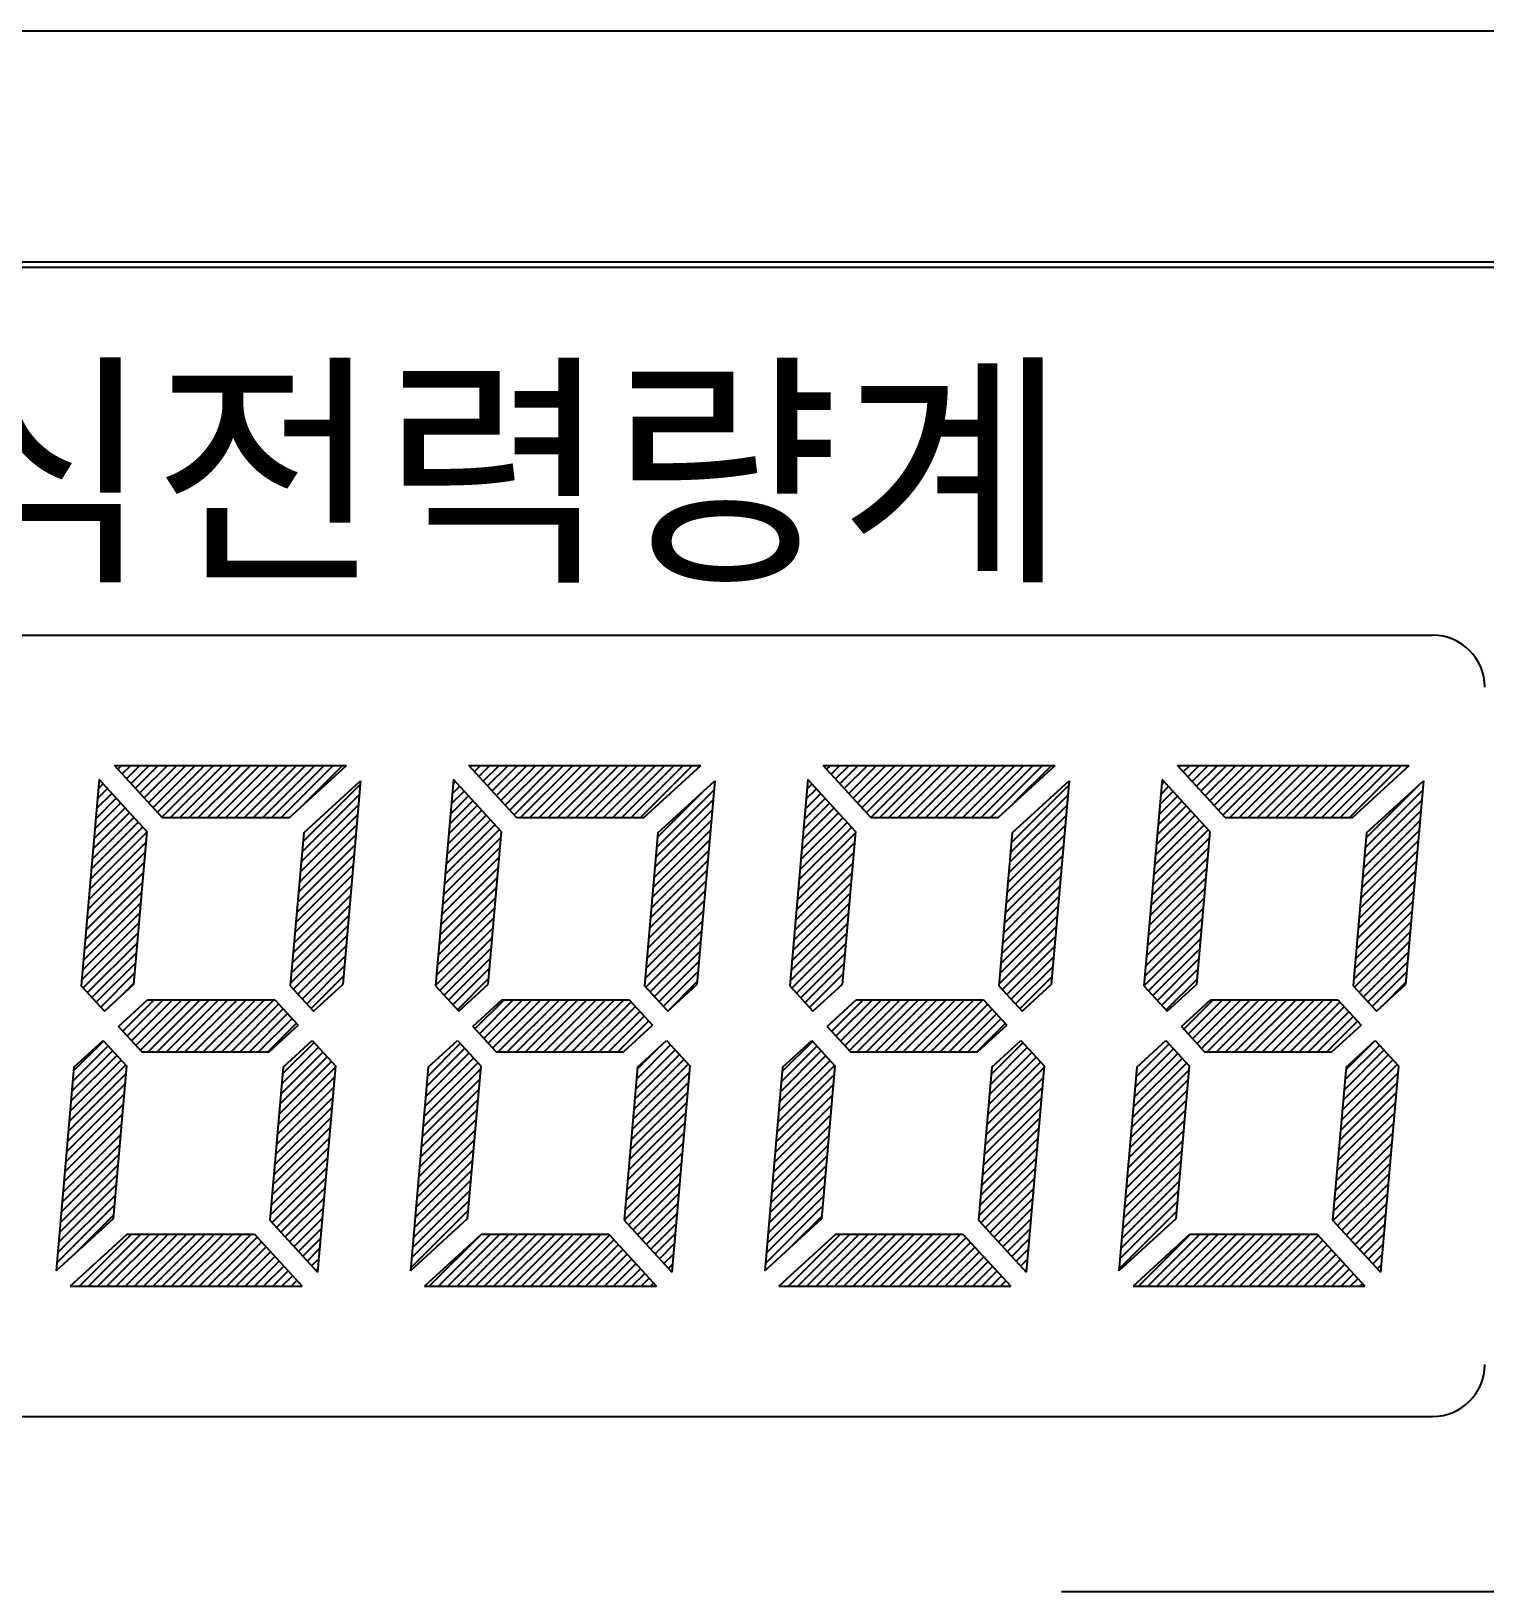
# Model space of a CAD drawing. Header units: millimetres. Extents: x 0 to 210250, y 0 to 148500.
# Drawn here: x 160343 to 162306, y 84409 to 86517 of the extents above; entities that cross this region are included whole.
import ezdxf

# ---------------------------------------------------------------- set-up
doc = ezdxf.new("R2010")
doc.units = ezdxf.units.MM
doc.header["$LTSCALE"] = 600
doc.layers.add('원격검침', color=3, linetype='CONTINUOUS')
doc.styles.add('울릉도M', font='')
doc.styles.get('울릉도M').set_extended_font_data('HY울릉도L')

msp = doc.modelspace()

# ---------------------------------------------------------------- linework, layer by layer
at = {"layer": '원격검침', "color": 2}
for p, q in [((164420.8, 86516.9), (156798.8, 86516.9)), ((163666.5, 86204.9), (157553.2, 86204.9)), ((163666.5, 86197.8), (157553.2, 86197.8)), ((158999.3, 85701.1), (162235.8, 85701.1)), ((160455.7, 85525.2), (160768.9, 85525.2)), ((160520.2, 85454.8), (160455.7, 85525.2)), ((160460.2, 85520.3), (160465, 85525.2)), ((160466.1, 85513.8), (160477.5, 85525.2)), ((160472.1, 85507.3), (160489.9, 85525.2)), ((160478, 85500.8), (160502.3, 85525.2)), ((160483.9, 85494.3), (160514.8, 85525.2)), ((160489.9, 85487.9), (160527.2, 85525.2)), ((160495.8, 85481.4), (160539.7, 85525.2)), ((160501.8, 85474.9), (160552.1, 85525.2)), ((160507.7, 85468.4), (160564.5, 85525.2)), ((160513.7, 85461.9), (160577, 85525.2)), ((160519.6, 85455.4), (160589.4, 85525.2)), ((160531.5, 85454.8), (160601.8, 85525.2)), ((160543.9, 85454.8), (160614.3, 85525.2)), ((160617.6, 85516), (160626.7, 85525.2)), ((160617.6, 85503.6), (160639.2, 85525.2)), ((160617.6, 85491.2), (160651.6, 85525.2)), ((160617.6, 85478.7), (160664, 85525.2)), ((160617.6, 85466.3), (160676.5, 85525.2)), ((160618.5, 85454.8), (160688.9, 85525.2)), ((160631, 85454.8), (160701.3, 85525.2)), ((160643.4, 85454.8), (160713.8, 85525.2)), ((160655.9, 85454.8), (160726.2, 85525.2)), ((160668.3, 85454.8), (160738.7, 85525.2)), ((160680.7, 85454.8), (160751.1, 85525.2)), ((160692.1, 85454.8), (160768.9, 85525.2)), ((160704.5, 85466.2), (160763.5, 85525.2)), ((160934.1, 85525.2), (161247.4, 85525.2)), ((160998.6, 85454.8), (160934.1, 85525.2)), ((160935.8, 85523.3), (160937.7, 85525.2)), ((160941.8, 85516.8), (160950.1, 85525.2)), ((160947.7, 85510.4), (160962.5, 85525.2)), ((160953.7, 85503.9), (160975, 85525.2)), ((160959.6, 85497.4), (160987.4, 85525.2)), ((160965.6, 85490.9), (160999.9, 85525.2)), ((160971.5, 85484.4), (161012.3, 85525.2)), ((160977.5, 85477.9), (161024.7, 85525.2)), ((160983.4, 85471.4), (161037.2, 85525.2)), ((160989.4, 85464.9), (161049.6, 85525.2)), ((160995.3, 85458.4), (161062, 85525.2)), ((161004.1, 85454.8), (161074.5, 85525.2)), ((161016.6, 85454.8), (161086.9, 85525.2)), ((161029, 85454.8), (161099.4, 85525.2)), ((161041.4, 85454.8), (161111.8, 85525.2)), ((161053.9, 85454.8), (161124.2, 85525.2)), ((161066.3, 85454.8), (161136.7, 85525.2)), ((161078.7, 85454.8), (161149.1, 85525.2)), ((161091.2, 85454.8), (161161.5, 85525.2)), ((161103.6, 85454.8), (161174, 85525.2)), ((161116.1, 85454.8), (161186.4, 85525.2)), ((161128.5, 85454.8), (161198.9, 85525.2)), ((161140.9, 85454.8), (161211.3, 85525.2)), ((161153.4, 85454.8), (161223.7, 85525.2)), ((161165.8, 85454.8), (161236.2, 85525.2)), ((161170.6, 85454.8), (161247.4, 85525.2)), ((161412.6, 85525.2), (161725.8, 85525.2)), ((161477.1, 85454.8), (161412.6, 85525.2)), ((161417.4, 85519.9), (161422.7, 85525.2)), ((161423.4, 85513.4), (161435.2, 85525.2)), ((161429.3, 85506.9), (161447.6, 85525.2)), ((161435.3, 85500.4), (161460.1, 85525.2)), ((161441.2, 85493.9), (161472.5, 85525.2)), ((161447.2, 85487.4), (161484.9, 85525.2)), ((161453.1, 85480.9), (161497.4, 85525.2)), ((161459.1, 85474.4), (161509.8, 85525.2)), ((161465, 85467.9), (161522.2, 85525.2)), ((161471, 85461.5), (161534.7, 85525.2)), ((161476.9, 85455), (161547.1, 85525.2)), ((161489.2, 85454.8), (161559.6, 85525.2)), ((161501.6, 85454.8), (161572, 85525.2)), ((161514.1, 85454.8), (161584.4, 85525.2)), ((161526.5, 85454.8), (161596.9, 85525.2)), ((161538.9, 85454.8), (161609.3, 85525.2)), ((161551.4, 85454.8), (161621.7, 85525.2)), ((161563.8, 85454.8), (161634.2, 85525.2)), ((161576.3, 85454.8), (161646.6, 85525.2)), ((161588.7, 85454.8), (161659.1, 85525.2)), ((161601.1, 85454.8), (161671.5, 85525.2)), ((161613.6, 85454.8), (161683.9, 85525.2)), ((161626, 85454.8), (161696.4, 85525.2)), ((161638.5, 85454.8), (161708.8, 85525.2)), ((161649, 85454.8), (161725.8, 85525.2)), ((161671.3, 85475.3), (161721.2, 85525.2)), ((161891, 85525.2), (162204.2, 85525.2)), ((161955.5, 85454.8), (161891, 85525.2)), ((161893.1, 85522.9), (161895.4, 85525.2)), ((161899.1, 85516.4), (161907.8, 85525.2)), ((161905, 85509.9), (161920.3, 85525.2)), ((161910.9, 85503.4), (161932.7, 85525.2)), ((161916.9, 85496.9), (161945.1, 85525.2)), ((161922.8, 85490.4), (161957.6, 85525.2)), ((161928.8, 85484), (161970, 85525.2)), ((161934.7, 85477.5), (161982.4, 85525.2)), ((161940.7, 85471), (161994.9, 85525.2)), ((161946.6, 85464.5), (162007.3, 85525.2)), ((161952.6, 85458), (162019.8, 85525.2)), ((161961.8, 85454.8), (162032.2, 85525.2)), ((161974.3, 85454.8), (162044.6, 85525.2)), ((161986.7, 85454.8), (162057.1, 85525.2)), ((161999.2, 85454.8), (162069.5, 85525.2)), ((162011.6, 85454.8), (162081.9, 85525.2)), ((162024, 85454.8), (162094.4, 85525.2)), ((162036.5, 85454.8), (162106.8, 85525.2)), ((162048.9, 85454.8), (162119.3, 85525.2)), ((162061.3, 85454.8), (162131.7, 85525.2)), ((162073.8, 85454.8), (162144.1, 85525.2)), ((162086.2, 85454.8), (162156.6, 85525.2)), ((162098.7, 85454.8), (162169, 85525.2)), ((162111.1, 85454.8), (162181.5, 85525.2)), ((162123.5, 85454.8), (162193.9, 85525.2)), ((162127.5, 85454.8), (162204.2, 85525.2)), ((160434.9, 85506.2), (160410.6, 85227.6)), ((160433.9, 85494), (160440.2, 85500.4)), ((160499.4, 85435.8), (160434.9, 85506.2)), ((160556.4, 85454.8), (160617.6, 85516)), ((160568.8, 85454.8), (160617.6, 85503.6)), ((160711.2, 85434.1), (160787.9, 85504.4)), ((160787.9, 85504.4), (160763.9, 85229.3)), ((160913.4, 85506.2), (160889, 85227.6)), ((160912.9, 85500.4), (160915.9, 85503.4)), ((160977.9, 85435.8), (160913.4, 85506.2)), ((161189.6, 85434.1), (161266.4, 85504.4)), ((161266.4, 85504.4), (161242.3, 85229.3)), ((161391.8, 85506.2), (161367.5, 85227.6)), ((161390.7, 85493.1), (161397.5, 85500)), ((161456.3, 85435.8), (161391.8, 85506.2)), ((161668, 85434.1), (161744.8, 85504.4)), ((161744.8, 85504.4), (161720.8, 85229.3)), ((161870.3, 85506.2), (161845.9, 85227.6)), ((161869.7, 85499.5), (161873.2, 85503)), ((161934.7, 85435.8), (161870.3, 85506.2)), ((162145.9, 85427.4), (162218.8, 85500.3)), ((162146.5, 85434.1), (162223.3, 85504.4)), ((162223.3, 85504.4), (162199.2, 85229.3)), ((160430.3, 85453.1), (160458.1, 85480.9)), ((160431.5, 85466.8), (160452.1, 85487.4)), ((160432.7, 85480.4), (160446.2, 85493.9)), ((160581.2, 85454.8), (160617.6, 85491.2)), ((160593.7, 85454.8), (160617.6, 85478.7)), ((160708.9, 85408.4), (160786.3, 85485.8)), ((160710.1, 85422), (160787.5, 85499.4)), ((160909.3, 85459.5), (160933.7, 85483.9)), ((160910.5, 85473.1), (160927.8, 85490.4)), ((160911.7, 85486.8), (160921.9, 85496.9)), ((161186.7, 85401.1), (161264.1, 85478.5)), ((161187.9, 85414.7), (161265.3, 85492.1)), ((161189.1, 85428.3), (161252, 85491.2)), ((161387.1, 85452.2), (161415.4, 85480.5)), ((161388.3, 85465.9), (161409.4, 85487)), ((161389.5, 85479.5), (161403.5, 85493.5)), ((161665.7, 85407.4), (161743.1, 85484.8)), ((161666.9, 85421.1), (161744.3, 85498.5)), ((161866.1, 85458.6), (161891, 85483.5)), ((161867.3, 85472.2), (161885.1, 85490)), ((161868.5, 85485.9), (161879.1, 85496.5)), ((162144.7, 85413.8), (162222.1, 85491.2)), ((160426.7, 85412.3), (160475.9, 85461.4)), ((160427.9, 85425.9), (160470, 85467.9)), ((160429.1, 85439.5), (160464, 85474.4)), ((160606.1, 85454.8), (160617.6, 85466.3)), ((160706.5, 85381.1), (160783.9, 85458.5)), ((160707.7, 85394.7), (160785.1, 85472.1)), ((160904.5, 85405), (160957.5, 85458)), ((160905.7, 85418.6), (160951.6, 85464.5)), ((160906.9, 85432.2), (160945.6, 85471)), ((160908.1, 85445.9), (160939.7, 85477.5)), ((161185.5, 85387.5), (161262.9, 85464.9)), ((161383.5, 85411.3), (161433.2, 85461)), ((161384.7, 85425), (161427.3, 85467.5)), ((161385.9, 85438.6), (161421.3, 85474)), ((161663.3, 85380.2), (161740.7, 85457.6)), ((161664.5, 85393.8), (161741.9, 85471.2)), ((161861.3, 85404.1), (161914.8, 85457.5)), ((161862.5, 85417.7), (161908.9, 85464)), ((161863.7, 85431.3), (161902.9, 85470.5)), ((161864.9, 85445), (161897, 85477)), ((162142.3, 85386.5), (162219.7, 85463.9)), ((162143.5, 85400.2), (162220.9, 85477.6)), ((160423.2, 85371.4), (160493.8, 85442)), ((160424.3, 85385), (160487.8, 85448.5)), ((160425.5, 85398.6), (160481.9, 85455)), ((160520.2, 85454.8), (160692.1, 85454.8)), ((160705.3, 85367.5), (160782.7, 85444.9)), ((160901, 85364.1), (160975.4, 85438.5)), ((160902.2, 85377.7), (160969.4, 85445)), ((160903.3, 85391.4), (160963.5, 85451.5)), ((160998.6, 85454.8), (161170.6, 85454.8)), ((161183.1, 85360.2), (161260.5, 85437.6)), ((161184.3, 85373.8), (161261.7, 85451.2)), ((161380, 85370.5), (161451, 85441.5)), ((161381.2, 85384.1), (161445.1, 85448)), ((161382.3, 85397.7), (161439.2, 85454.5)), ((161477.1, 85454.8), (161649, 85454.8)), ((161662.1, 85366.6), (161739.5, 85444)), ((161857.8, 85363.2), (161932.7, 85438.1)), ((161859, 85376.8), (161926.7, 85444.6)), ((161860.2, 85390.4), (161920.8, 85451.1)), ((161955.5, 85454.8), (162127.5, 85454.8)), ((162139.9, 85359.3), (162217.3, 85436.7)), ((162141.1, 85372.9), (162218.5, 85450.3)), ((160420.8, 85344.1), (160498.2, 85421.5)), ((160422, 85357.7), (160499.4, 85435.1)), ((160499.4, 85435.8), (160481.4, 85229.3)), ((160711.2, 85434.1), (160693.1, 85227.6)), ((160702.9, 85340.2), (160780.3, 85417.6)), ((160704.1, 85353.8), (160781.5, 85431.2)), ((160899.8, 85350.5), (160977.2, 85427.9)), ((160977.9, 85435.8), (160959.8, 85229.3)), ((161189.6, 85434.1), (161171.5, 85227.6)), ((161181.9, 85346.6), (161259.3, 85424)), ((161377.6, 85343.2), (161455, 85420.6)), ((161378.8, 85356.8), (161456.2, 85434.2)), ((161456.3, 85435.8), (161438.2, 85229.3)), ((161668, 85434.1), (161650, 85227.6)), ((161659.7, 85339.3), (161737.1, 85416.7)), ((161660.9, 85352.9), (161738.3, 85430.3)), ((161856.6, 85349.6), (161934, 85427)), ((161934.7, 85435.8), (161916.7, 85229.3)), ((162146.5, 85434.1), (162128.4, 85227.6)), ((162138.7, 85345.7), (162216.1, 85423.1)), ((160418.4, 85316.8), (160495.8, 85394.2)), ((160419.6, 85330.5), (160497, 85407.9)), ((160701.7, 85326.6), (160779.1, 85404)), ((160897.4, 85323.2), (160974.8, 85400.6)), ((160898.6, 85336.8), (160976, 85414.2)), ((161179.6, 85319.3), (161257, 85396.7)), ((161180.7, 85332.9), (161258.1, 85410.3)), ((161376.4, 85329.6), (161453.8, 85407)), ((161658.6, 85325.7), (161736, 85403.1)), ((161854.2, 85322.3), (161931.6, 85399.7)), ((161855.4, 85335.9), (161932.8, 85413.3)), ((162136.4, 85318.4), (162213.8, 85395.8)), ((162137.6, 85332), (162215, 85409.4)), ((160417.2, 85303.2), (160494.6, 85380.6)), ((160699.4, 85299.3), (160776.8, 85376.7)), ((160700.6, 85312.9), (160778, 85390.3)), ((160895, 85295.9), (160972.4, 85373.3)), ((160896.2, 85309.6), (160973.6, 85387)), ((161178.4, 85305.7), (161255.8, 85383.1)), ((161374, 85302.3), (161451.4, 85379.7)), ((161375.2, 85315.9), (161452.6, 85393.3)), ((161656.2, 85298.4), (161733.6, 85375.8)), ((161657.4, 85312), (161734.8, 85389.4)), ((161853, 85308.7), (161930.4, 85386.1)), ((162135.2, 85304.8), (162212.6, 85382.2)), ((160414.8, 85275.9), (160492.2, 85353.3)), ((160416, 85289.6), (160493.4, 85367)), ((160698.2, 85285.7), (160775.6, 85363.1)), ((160893.8, 85282.3), (160971.2, 85359.7)), ((161176, 85278.4), (161253.4, 85355.8)), ((161177.2, 85292), (161254.6, 85369.4)), ((161371.6, 85275), (161449, 85352.4)), ((161372.8, 85288.7), (161450.2, 85366.1)), ((161655, 85284.8), (161732.4, 85362.2)), ((161850.6, 85281.4), (161928, 85358.8)), ((161851.8, 85295), (161929.2, 85372.4)), ((162132.8, 85277.5), (162210.2, 85354.9)), ((162134, 85291.1), (162211.4, 85368.5)), ((160413.6, 85262.3), (160491, 85339.7)), ((160695.8, 85258.4), (160773.2, 85335.8)), ((160697, 85272), (160774.4, 85349.4)), ((160891.4, 85255), (160968.8, 85332.4)), ((160892.6, 85268.7), (160970, 85346.1)), ((161174.8, 85264.8), (161252.2, 85342.2)), ((161370.4, 85261.4), (161447.8, 85338.8)), ((161652.6, 85257.5), (161730, 85334.9)), ((161653.8, 85271.1), (161731.2, 85348.5)), ((161848.2, 85254.1), (161925.6, 85331.5)), ((161849.4, 85267.8), (161926.8, 85345.2)), ((162131.6, 85263.9), (162209, 85341.3)), ((160411.2, 85235.1), (160488.6, 85312.5)), ((160412.4, 85248.7), (160489.8, 85326.1)), ((160694.6, 85244.8), (160772, 85322.2)), ((160890.2, 85241.4), (160967.6, 85318.8)), ((161172.4, 85237.5), (161249.8, 85314.9)), ((161173.6, 85251.1), (161251, 85328.5)), ((161368, 85234.1), (161445.4, 85311.5)), ((161369.2, 85247.8), (161446.6, 85325.2)), ((161651.4, 85243.9), (161728.8, 85321.3)), ((161847, 85240.5), (161924.4, 85317.9)), ((162129.2, 85236.6), (162206.6, 85314)), ((162130.4, 85250.2), (162207.8, 85327.6)), ((160413.3, 85224.6), (160487.4, 85298.8)), ((160693.4, 85231.2), (160770.8, 85308.6)), ((160697.5, 85222.8), (160769.6, 85294.9)), ((160889, 85227.8), (160966.4, 85305.2)), ((160894.9, 85221.2), (160965.2, 85291.6)), ((161173.1, 85225.8), (161248.6, 85301.3)), ((161370.5, 85224.2), (161444.2, 85297.9)), ((161650.2, 85230.2), (161727.6, 85307.6)), ((161654.8, 85222.4), (161726.4, 85294)), ((161846.2, 85227.2), (161923.2, 85304.3)), ((161852.2, 85220.8), (161922, 85290.6)), ((162130.4, 85225.4), (162205.4, 85300.4)), ((160419.2, 85218.2), (160486.2, 85285.2)), ((160425.1, 85211.7), (160485.1, 85271.6)), ((160703.4, 85216.3), (160768.4, 85281.3)), ((160709.4, 85209.8), (160767.2, 85267.7)), ((160900.8, 85214.7), (160964.1, 85277.9)), ((161179.1, 85219.3), (161247.4, 85287.7)), ((161185, 85212.8), (161246.2, 85274)), ((161376.5, 85217.7), (161443, 85284.3)), ((161382.4, 85211.2), (161441.9, 85270.7)), ((161660.7, 85215.9), (161725.2, 85280.4)), ((161858.1, 85214.3), (161920.9, 85277)), ((162136.4, 85218.9), (162204.2, 85286.7)), ((162142.3, 85212.4), (162203, 85273.1)), ((160431.1, 85205.2), (160483.9, 85257.9)), ((160715.3, 85203.3), (160766, 85254)), ((160906.8, 85208.2), (160962.9, 85264.3)), ((160912.7, 85201.7), (160961.7, 85250.7)), ((161191, 85206.3), (161245, 85260.4)), ((161196.9, 85199.9), (161243.8, 85246.8)), ((161388.4, 85204.7), (161440.7, 85257)), ((161666.6, 85209.4), (161724, 85266.8)), ((161672.6, 85202.9), (161722.8, 85253.1)), ((161864, 85207.8), (161919.7, 85263.4)), ((161870, 85201.3), (161918.5, 85249.8)), ((162148.3, 85205.9), (162201.8, 85259.5)), ((160410.6, 85227.6), (160442, 85193.3)), ((160437, 85198.7), (160482.7, 85244.3)), ((160442, 85193.3), (160481.4, 85229.3)), ((160466.4, 85215.6), (160481.5, 85230.7)), ((160693.1, 85227.6), (160724.5, 85193.3)), ((160721.3, 85196.8), (160764.8, 85240.4)), ((160724.5, 85193.3), (160763.9, 85229.3)), ((160889, 85227.6), (160920.5, 85193.3)), ((160918.7, 85195.2), (160960.5, 85237)), ((160920.5, 85193.3), (160959.8, 85229.3)), ((161171.5, 85227.6), (161203, 85193.3)), ((161202.9, 85193.4), (161242.6, 85233.1)), ((161203, 85193.3), (161242.3, 85229.3)), ((161367.5, 85227.6), (161398.9, 85193.3)), ((161394.3, 85198.3), (161439.5, 85243.4)), ((161398.9, 85193.3), (161438.2, 85229.3)), ((161433.2, 85224.7), (161438.3, 85229.8)), ((161650, 85227.6), (161681.4, 85193.3)), ((161678.5, 85196.4), (161721.6, 85239.5)), ((161681.4, 85193.3), (161720.8, 85229.3)), ((161845.9, 85227.6), (161877.3, 85193.3)), ((161875.9, 85194.8), (161917.3, 85236.1)), ((161877.3, 85193.3), (161916.7, 85229.3)), ((162128.4, 85227.6), (162159.9, 85193.3)), ((162154.2, 85199.4), (162200.6, 85245.9)), ((162159.9, 85193.3), (162199.2, 85229.3)), ((162167.4, 85200.1), (162199.4, 85232.2)), ((160461, 85172.5), (160500.4, 85208.6)), ((160466.8, 85166.2), (160509.1, 85208.6)), ((160472.7, 85159.7), (160521.5, 85208.6)), ((160478.7, 85153.3), (160534, 85208.6)), ((160484.6, 85146.8), (160546.4, 85208.6)), ((160490.6, 85140.3), (160558.9, 85208.6)), ((160500.4, 85208.6), (160672.3, 85208.6)), ((160500.9, 85138.2), (160571.3, 85208.6)), ((160513.4, 85138.2), (160583.7, 85208.6)), ((160525.8, 85138.2), (160596.2, 85208.6)), ((160538.3, 85138.2), (160608.6, 85208.6)), ((160550.7, 85138.2), (160617.6, 85205.1)), ((160617.6, 85205.1), (160621, 85208.6)), ((160617.6, 85192.7), (160633.5, 85208.6)), ((160617.6, 85180.2), (160645.9, 85208.6)), ((160617.6, 85167.8), (160658.4, 85208.6)), ((160617.6, 85155.3), (160670.8, 85208.6)), ((160672.3, 85208.6), (160703.8, 85174.2)), ((160939.5, 85172.5), (160978.8, 85208.6)), ((160942.4, 85169.3), (160981.7, 85208.6)), ((160948.4, 85162.8), (160994.2, 85208.6)), ((160954.3, 85156.3), (161006.6, 85208.6)), ((160960.3, 85149.8), (161019.1, 85208.6)), ((160966.2, 85143.3), (161031.5, 85208.6)), ((160973.6, 85138.2), (161043.9, 85208.6)), ((160978.8, 85208.6), (161150.8, 85208.6)), ((160986, 85138.2), (161056.4, 85208.6)), ((160998.5, 85138.2), (161068.8, 85208.6)), ((161010.9, 85138.2), (161081.2, 85208.6)), ((161023.3, 85138.2), (161093.7, 85208.6)), ((161035.8, 85138.2), (161106.1, 85208.6)), ((161048.2, 85138.2), (161118.6, 85208.6)), ((161060.6, 85138.2), (161131, 85208.6)), ((161073.1, 85138.2), (161143.4, 85208.6)), ((161085.5, 85138.2), (161153.2, 85205.9)), ((161150.8, 85208.6), (161182.2, 85174.2)), ((161417.9, 85172.5), (161457.3, 85208.6)), ((161424.1, 85165.8), (161466.8, 85208.6)), ((161430, 85159.3), (161479.3, 85208.6)), ((161436, 85152.8), (161491.7, 85208.6)), ((161441.9, 85146.3), (161504.1, 85208.6)), ((161447.9, 85139.8), (161516.6, 85208.6)), ((161457.3, 85208.6), (161629.2, 85208.6)), ((161458.7, 85138.2), (161529, 85208.6)), ((161471.1, 85138.2), (161541.4, 85208.6)), ((161483.5, 85138.2), (161553.9, 85208.6)), ((161496, 85138.2), (161566.3, 85208.6)), ((161508.4, 85138.2), (161578.8, 85208.6)), ((161520.8, 85138.2), (161591.2, 85208.6)), ((161533.3, 85138.2), (161603.6, 85208.6)), ((161545.7, 85138.2), (161616.1, 85208.6)), ((161558.2, 85138.2), (161628.5, 85208.6)), ((161629.2, 85208.6), (161660.7, 85174.2)), ((161896.4, 85172.5), (161935.7, 85208.6)), ((161899.7, 85168.8), (161939.5, 85208.6)), ((161905.7, 85162.3), (161951.9, 85208.6)), ((161911.6, 85155.8), (161964.3, 85208.6)), ((161917.6, 85149.4), (161976.8, 85208.6)), ((161923.5, 85142.9), (161989.2, 85208.6)), ((161931.3, 85138.2), (162001.7, 85208.6)), ((161935.7, 85208.6), (162107.7, 85208.6)), ((161943.7, 85138.2), (162014.1, 85208.6)), ((161956.2, 85138.2), (162026.5, 85208.6)), ((161968.6, 85138.2), (162039, 85208.6)), ((161981, 85138.2), (162051.4, 85208.6)), ((161993.5, 85138.2), (162063.8, 85208.6)), ((162005.9, 85138.2), (162076.3, 85208.6)), ((162018.4, 85138.2), (162088.7, 85208.6)), ((162030.8, 85138.2), (162101.2, 85208.6)), ((162043.2, 85138.2), (162110.5, 85205.5)), ((162107.7, 85208.6), (162139.1, 85174.2)), ((160563.1, 85138.2), (160617.6, 85192.7)), ((160617.6, 85142.9), (160677.5, 85202.9)), ((160625.3, 85138.2), (160683.5, 85196.4)), ((160637.8, 85138.2), (160689.4, 85189.9)), ((160650.2, 85138.2), (160695.4, 85183.4)), ((161098, 85138.2), (161159.2, 85199.4)), ((161110.4, 85138.2), (161165.1, 85192.9)), ((161122.8, 85138.2), (161171.1, 85186.4)), ((161570.6, 85138.2), (161634.8, 85202.4)), ((161583, 85138.2), (161640.8, 85195.9)), ((161595.5, 85138.2), (161646.7, 85189.5)), ((162055.7, 85138.2), (162116.4, 85199)), ((162068.1, 85138.2), (162122.4, 85192.5)), ((162080.5, 85138.2), (162128.3, 85186)), ((160461, 85172.5), (160492.5, 85138.2)), ((160575.6, 85138.2), (160617.6, 85180.2)), ((160588, 85138.2), (160617.6, 85167.8)), ((160662.6, 85138.2), (160701.3, 85176.9)), ((160664.4, 85138.2), (160703.8, 85174.2)), ((160939.5, 85172.5), (160970.9, 85138.2)), ((161135.3, 85138.2), (161177, 85179.9)), ((161142.9, 85138.2), (161182.2, 85174.2)), ((161417.9, 85172.5), (161449.4, 85138.2)), ((161418.1, 85172.3), (161423, 85177.1)), ((161607.9, 85138.2), (161652.7, 85183)), ((161620.3, 85138.2), (161658.6, 85176.5)), ((161621.3, 85138.2), (161660.7, 85174.2)), ((161896.4, 85172.5), (161927.8, 85138.2)), ((162093, 85138.2), (162134.3, 85179.5)), ((162099.8, 85138.2), (162139.1, 85174.2)), ((160399.3, 85098.8), (160446.9, 85146.3)), ((160400.5, 85112.4), (160440.9, 85152.8)), ((160400.9, 85117.4), (160440.3, 85153.5)), ((160440.3, 85153.5), (160471.7, 85119.2)), ((160600.4, 85138.2), (160617.6, 85155.3)), ((160612.9, 85138.2), (160617.6, 85142.9)), ((160681.5, 85094.9), (160731.1, 85144.5)), ((160682.7, 85108.5), (160725.1, 85150.9)), ((160683.5, 85117.4), (160722.8, 85153.5)), ((160722.8, 85153.5), (160754.2, 85119.2)), ((160877.1, 85091.5), (160928.5, 85142.9)), ((160878.3, 85105.1), (160922.5, 85149.3)), ((160879.4, 85117.4), (160918.7, 85153.5)), ((160918.7, 85153.5), (160950.2, 85119.2)), ((161160.5, 85101.2), (161206.7, 85147.5)), ((161161.7, 85114.8), (161190.3, 85143.5)), ((161161.9, 85117.4), (161201.2, 85153.5)), ((161201.2, 85153.5), (161232.7, 85119.2)), ((161356.1, 85097.8), (161404.1, 85145.9)), ((161357.3, 85111.5), (161398.2, 85152.4)), ((161357.8, 85117.4), (161397.2, 85153.5)), ((161397.2, 85153.5), (161428.6, 85119.2)), ((161638.3, 85093.9), (161688.4, 85144)), ((161639.5, 85107.6), (161682.4, 85150.5)), ((161640.3, 85117.4), (161679.7, 85153.5)), ((161679.7, 85153.5), (161711.1, 85119.2)), ((161833.9, 85090.6), (161885.8, 85142.4)), ((161835.1, 85104.2), (161879.8, 85148.9)), ((161836.3, 85117.4), (161875.6, 85153.5)), ((161875.6, 85153.5), (161907, 85119.2)), ((162117.3, 85100.3), (162164, 85147)), ((162118.5, 85113.9), (162157.1, 85152.6)), ((162118.8, 85117.4), (162158.1, 85153.5)), ((162158.1, 85153.5), (162189.6, 85119.2)), ((160394.5, 85044.2), (160470.7, 85120.4)), ((160395.7, 85057.9), (160464.7, 85126.8)), ((160396.9, 85071.5), (160458.8, 85133.3)), ((160398.1, 85085.1), (160452.8, 85139.8)), ((160492.5, 85138.2), (160664.4, 85138.2)), ((160677.9, 85054), (160748.9, 85125)), ((160679.1, 85067.6), (160743, 85131.5)), ((160680.3, 85081.2), (160737, 85138)), ((160873.5, 85050.6), (160946.3, 85123.4)), ((160874.7, 85064.2), (160940.4, 85129.9)), ((160875.9, 85077.9), (160934.4, 85136.4)), ((160970.9, 85138.2), (161142.9, 85138.2)), ((161155.7, 85046.7), (161230.5, 85121.5)), ((161156.9, 85060.3), (161224.6, 85128)), ((161158.1, 85074), (161218.6, 85134.5)), ((161159.3, 85087.6), (161212.7, 85141)), ((161352.5, 85057), (161422, 85126.4)), ((161353.7, 85070.6), (161416, 85132.9)), ((161354.9, 85084.2), (161410.1, 85139.4)), ((161449.4, 85138.2), (161621.3, 85138.2)), ((161634.7, 85053.1), (161706.2, 85124.5)), ((161635.9, 85066.7), (161700.3, 85131)), ((161637.1, 85080.3), (161694.3, 85137.5)), ((161830.3, 85049.7), (161903.6, 85122.9)), ((161831.5, 85063.3), (161897.7, 85129.4)), ((161832.7, 85076.9), (161891.7, 85135.9)), ((161927.8, 85138.2), (162099.8, 85138.2)), ((162112.5, 85045.8), (162187.8, 85121.1)), ((162113.7, 85059.4), (162181.9, 85127.6)), ((162114.9, 85073), (162175.9, 85134.1)), ((162116.1, 85086.7), (162170, 85140.6)), ((160400.9, 85117.4), (160376.9, 84842.3)), ((160393.3, 85030.6), (160470.7, 85108)), ((160471.7, 85119.2), (160453.7, 84912.7)), ((160683.5, 85117.4), (160665.4, 84911)), ((160675.5, 85026.7), (160752.9, 85104.1)), ((160676.7, 85040.3), (160754.1, 85117.7)), ((160754.2, 85119.2), (160729.9, 84840.6)), ((160879.4, 85117.4), (160855.3, 84842.3)), ((160871.1, 85023.3), (160948.5, 85100.7)), ((160872.3, 85037), (160949.7, 85114.4)), ((160950.2, 85119.2), (160932.1, 84912.7)), ((161161.9, 85117.4), (161143.8, 84911)), ((161154.5, 85033.1), (161231.9, 85110.5)), ((161232.7, 85119.2), (161208.3, 84840.6)), ((161357.8, 85117.4), (161333.8, 84842.3)), ((161350.1, 85029.7), (161427.5, 85107.1)), ((161351.3, 85043.3), (161427.9, 85119.9)), ((161428.6, 85119.2), (161410.5, 84912.7)), ((161640.3, 85117.4), (161622.3, 84911)), ((161632.3, 85025.8), (161709.7, 85103.2)), ((161633.5, 85039.4), (161710.9, 85116.8)), ((161711.1, 85119.2), (161686.7, 84840.6)), ((161836.3, 85117.4), (161812.2, 84842.3)), ((161828, 85022.4), (161905.4, 85099.8)), ((161829.1, 85036.1), (161906.5, 85113.5)), ((161907, 85119.2), (161889, 84912.7)), ((162118.8, 85117.4), (162100.7, 84911)), ((162111.3, 85032.2), (162188.7, 85109.6)), ((162189.6, 85119.2), (162165.2, 84840.6)), ((160391, 85003.3), (160468.4, 85080.7)), ((160392.1, 85017), (160469.5, 85094.4)), ((160674.3, 85013.1), (160751.7, 85090.5)), ((160870, 85009.7), (160947.4, 85087.1)), ((161152.1, 85005.8), (161229.5, 85083.2)), ((161153.3, 85019.4), (161230.7, 85096.8)), ((161347.8, 85002.4), (161425.2, 85079.8)), ((161349, 85016.1), (161426.4, 85093.5)), ((161631.1, 85012.2), (161708.5, 85089.6)), ((161826.8, 85008.8), (161904.2, 85086.2)), ((162108.9, 85004.9), (162186.3, 85082.3)), ((162110.1, 85018.5), (162187.5, 85095.9)), ((160389.8, 84989.7), (160467.2, 85067.1)), ((160671.9, 84985.8), (160749.3, 85063.2)), ((160673.1, 84999.4), (160750.5, 85076.8)), ((160867.6, 84982.4), (160945, 85059.8)), ((160868.8, 84996.1), (160946.2, 85073.5)), ((161150.9, 84992.2), (161228.3, 85069.6)), ((161346.6, 84988.8), (161424, 85066.2)), ((161628.7, 84984.9), (161706.1, 85062.3)), ((161629.9, 84998.5), (161707.3, 85075.9)), ((161824.4, 84981.5), (161901.8, 85058.9)), ((161825.6, 84995.2), (161903, 85072.6)), ((162107.7, 84991.3), (162185.1, 85068.7)), ((160387.4, 84962.5), (160464.8, 85039.9)), ((160388.6, 84976.1), (160466, 85053.5)), ((160669.6, 84958.6), (160746.9, 85036)), ((160670.7, 84972.2), (160748.1, 85049.6)), ((160866.4, 84968.8), (160943.8, 85046.2)), ((161148.5, 84964.9), (161225.9, 85042.3)), ((161149.7, 84978.5), (161227.1, 85055.9)), ((161344.2, 84961.5), (161421.6, 85038.9)), ((161345.4, 84975.2), (161422.8, 85052.6)), ((161627.5, 84971.3), (161704.9, 85048.7)), ((161823.2, 84967.9), (161900.6, 85045.3)), ((162105.4, 84964), (162182.8, 85041.4)), ((162106.5, 84977.6), (162183.9, 85055)), ((160386.2, 84948.8), (160463.6, 85026.2)), ((160668.4, 84944.9), (160745.8, 85022.3)), ((160864, 84941.6), (160941.4, 85018.9)), ((160865.2, 84955.2), (160942.6, 85032.6)), ((161146.2, 84937.6), (161223.6, 85015)), ((161147.4, 84951.3), (161224.8, 85028.7)), ((161343, 84947.9), (161420.4, 85025.3)), ((161625.2, 84944), (161702.6, 85021.4)), ((161626.4, 84957.6), (161703.8, 85035)), ((161820.8, 84940.6), (161898.2, 85018)), ((161822, 84954.3), (161899.4, 85031.7)), ((162104.2, 84950.4), (162181.6, 85027.8)), ((160383.8, 84921.6), (160461.2, 84999)), ((160385, 84935.2), (160462.4, 85012.6)), ((160666, 84917.7), (160743.4, 84995.1)), ((160667.2, 84931.3), (160744.6, 85008.7)), ((160862.8, 84927.9), (160940.2, 85005.3)), ((161145, 84924), (161222.4, 85001.4)), ((161340.6, 84920.6), (161418, 84998)), ((161341.8, 84934.3), (161419.2, 85011.7)), ((161622.8, 84916.7), (161700.2, 84994.1)), ((161624, 84930.4), (161701.4, 85007.8)), ((161819.6, 84927), (161897, 85004.4)), ((162101.8, 84923.1), (162179.2, 85000.5)), ((162103, 84936.7), (162180.4, 85014.1)), ((160382.6, 84907.9), (160460, 84985.3)), ((160668.4, 84907.7), (160742.2, 84981.4)), ((160860.4, 84900.7), (160937.8, 84978.1)), ((160861.6, 84914.3), (160939, 84991.7)), ((161144.1, 84910.7), (161221.2, 84987.8)), ((161150, 84904.2), (161220, 84974.2)), ((161339.4, 84907), (161416.8, 84984.4)), ((161625.7, 84907.2), (161699, 84980.5)), ((161817.2, 84899.7), (161894.6, 84977.1)), ((161818.4, 84913.4), (161895.8, 84990.8)), ((162101.4, 84910.3), (162178, 84986.9)), ((162107.3, 84903.8), (162176.8, 84973.2)), ((160380.2, 84880.7), (160457.6, 84958.1)), ((160381.4, 84894.3), (160458.8, 84971.7)), ((160674.4, 84901.2), (160741, 84967.8)), ((160680.3, 84894.7), (160739.8, 84954.2)), ((160859.2, 84887), (160936.6, 84964.4)), ((161156, 84897.7), (161218.8, 84960.5)), ((161337, 84879.8), (161414.4, 84957.2)), ((161338.2, 84893.4), (161415.6, 84970.8)), ((161631.6, 84900.7), (161697.8, 84966.9)), ((161637.6, 84894.2), (161696.6, 84953.3)), ((161816, 84886.1), (161893.4, 84963.5)), ((162113.3, 84897.3), (162175.6, 84959.6)), ((160377.8, 84853.4), (160455.2, 84930.8)), ((160379, 84867), (160456.4, 84944.4)), ((160686.2, 84888.2), (160738.6, 84940.5)), ((160856.8, 84859.8), (160934.2, 84937.2)), ((160858, 84873.4), (160935.4, 84950.8)), ((161161.9, 84891.2), (161217.6, 84946.9)), ((161167.9, 84884.7), (161216.4, 84933.3)), ((161335.8, 84866.1), (161413.2, 84943.5)), ((161643.5, 84887.8), (161695.4, 84939.6)), ((161813.6, 84858.9), (161891, 84936.3)), ((161814.8, 84872.5), (161892.2, 84949.9)), ((162119.2, 84890.8), (162174.4, 84946)), ((162125.1, 84884.3), (162173.2, 84932.4)), ((160453.7, 84912.7), (160376.9, 84842.3)), ((160404.7, 84867.9), (160454, 84917.2)), ((160665.4, 84911), (160729.9, 84840.6)), ((160692.2, 84881.7), (160737.4, 84926.9)), ((160698.1, 84875.2), (160736.2, 84913.3)), ((160932.1, 84912.7), (160855.3, 84842.3)), ((160855.6, 84846.1), (160933, 84923.5)), ((161143.8, 84911), (161208.3, 84840.6)), ((161173.8, 84878.2), (161215.2, 84919.6)), ((161410.5, 84912.7), (161333.8, 84842.3)), ((161334.6, 84852.5), (161412, 84929.9)), ((161371.5, 84876.9), (161410.9, 84916.3)), ((161622.3, 84911), (161686.7, 84840.6)), ((161649.5, 84881.3), (161694.2, 84926)), ((161655.4, 84874.8), (161693, 84912.4)), ((161889, 84912.7), (161812.2, 84842.3)), ((161812.5, 84845.2), (161889.9, 84922.6)), ((162100.7, 84911), (162165.2, 84840.6)), ((162131.1, 84877.8), (162172, 84918.7)), ((160472.7, 84891.9), (160395.9, 84821.6)), ((160408.2, 84821.6), (160478.6, 84891.9)), ((160420.6, 84821.6), (160491, 84891.9)), ((160433.1, 84821.6), (160503.4, 84891.9)), ((160445.5, 84821.6), (160515.9, 84891.9)), ((160458, 84821.6), (160528.3, 84891.9)), ((160470.4, 84821.6), (160540.8, 84891.9)), ((160472.7, 84891.9), (160644.6, 84891.9)), ((160482.8, 84821.6), (160553.2, 84891.9)), ((160495.3, 84821.6), (160565.6, 84891.9)), ((160507.7, 84821.6), (160578.1, 84891.9)), ((160520.1, 84821.6), (160590.5, 84891.9)), ((160532.6, 84821.6), (160602.9, 84891.9)), ((160545, 84821.6), (160615.4, 84891.9)), ((160617.6, 84881.7), (160627.8, 84891.9)), ((160617.6, 84869.3), (160640.3, 84891.9)), ((160644.6, 84891.9), (160709.1, 84821.6)), ((160704.1, 84868.7), (160735, 84899.6)), ((160951.1, 84891.9), (160874.3, 84821.6)), ((160880.8, 84821.6), (160951.2, 84891.9)), ((160893.3, 84821.6), (160963.6, 84891.9)), ((160905.7, 84821.6), (160976.1, 84891.9)), ((160918.2, 84821.6), (160988.5, 84891.9)), ((160930.6, 84821.6), (161001, 84891.9)), ((160943, 84821.6), (161013.4, 84891.9)), ((160951.1, 84891.9), (161123.1, 84891.9)), ((160955.5, 84821.6), (161025.8, 84891.9)), ((160967.9, 84821.6), (161038.3, 84891.9)), ((160980.3, 84821.6), (161050.7, 84891.9)), ((160992.8, 84821.6), (161063.1, 84891.9)), ((161005.2, 84821.6), (161075.6, 84891.9)), ((161017.7, 84821.6), (161088, 84891.9)), ((161030.1, 84821.6), (161100.5, 84891.9)), ((161042.5, 84821.6), (161112.9, 84891.9)), ((161055, 84821.6), (161124.2, 84890.8)), ((161123.1, 84891.9), (161187.6, 84821.6)), ((161179.8, 84871.7), (161214, 84906)), ((161185.7, 84865.3), (161212.8, 84892.4)), ((161429.6, 84891.9), (161352.8, 84821.6)), ((161365.9, 84821.6), (161436.3, 84891.9)), ((161378.4, 84821.6), (161448.7, 84891.9)), ((161390.8, 84821.6), (161461.2, 84891.9)), ((161403.2, 84821.6), (161473.6, 84891.9)), ((161415.7, 84821.6), (161486, 84891.9)), ((161428.1, 84821.6), (161498.5, 84891.9)), ((161429.6, 84891.9), (161601.5, 84891.9)), ((161440.5, 84821.6), (161510.9, 84891.9)), ((161453, 84821.6), (161523.3, 84891.9)), ((161465.4, 84821.6), (161535.8, 84891.9)), ((161477.9, 84821.6), (161548.2, 84891.9)), ((161490.3, 84821.6), (161560.7, 84891.9)), ((161502.7, 84821.6), (161573.1, 84891.9)), ((161515.2, 84821.6), (161585.5, 84891.9)), ((161527.6, 84821.6), (161598, 84891.9)), ((161601.5, 84891.9), (161666, 84821.6)), ((161661.4, 84868.3), (161691.8, 84898.7)), ((161908, 84891.9), (161831.2, 84821.6)), ((161838.6, 84821.6), (161908.9, 84891.9)), ((161851, 84821.6), (161921.4, 84891.9)), ((161863.4, 84821.6), (161933.8, 84891.9)), ((161875.9, 84821.6), (161946.2, 84891.9)), ((161888.3, 84821.6), (161958.7, 84891.9)), ((161900.7, 84821.6), (161971.1, 84891.9)), ((161908, 84891.9), (162080, 84891.9)), ((161913.2, 84821.6), (161983.5, 84891.9)), ((161925.6, 84821.6), (161996, 84891.9)), ((161938.1, 84821.6), (162008.4, 84891.9)), ((161950.5, 84821.6), (162020.9, 84891.9)), ((161962.9, 84821.6), (162033.3, 84891.9)), ((161975.4, 84821.6), (162045.7, 84891.9)), ((161987.8, 84821.6), (162058.2, 84891.9)), ((162000.2, 84821.6), (162070.6, 84891.9)), ((162012.7, 84821.6), (162081.4, 84890.3)), ((162080, 84891.9), (162144.4, 84821.6)), ((162137, 84871.3), (162170.8, 84905.1)), ((162143, 84864.8), (162169.6, 84891.5)), ((160557.5, 84821.6), (160617.6, 84881.7)), ((160569.9, 84821.6), (160617.6, 84869.3)), ((160617.6, 84856.8), (160648.5, 84887.7)), ((160617.6, 84844.4), (160654.4, 84881.2)), ((160617.6, 84832), (160660.4, 84874.8)), ((160619.6, 84821.6), (160666.3, 84868.3)), ((160710, 84862.2), (160733.8, 84886)), ((160716, 84855.7), (160732.6, 84872.4)), ((161067.4, 84821.6), (161130.1, 84884.3)), ((161079.8, 84821.6), (161136.1, 84877.8)), ((161092.3, 84821.6), (161142, 84871.3)), ((161191.7, 84858.8), (161211.6, 84878.7)), ((161540, 84821.6), (161605.8, 84887.3)), ((161552.5, 84821.6), (161611.7, 84880.8)), ((161564.9, 84821.6), (161617.7, 84874.3)), ((161577.4, 84821.6), (161623.6, 84867.8)), ((161667.3, 84861.8), (161690.6, 84885.1)), ((161673.3, 84855.3), (161689.4, 84871.5)), ((162025.1, 84821.6), (162087.4, 84883.8)), ((162037.6, 84821.6), (162093.3, 84877.4)), ((162050, 84821.6), (162099.3, 84870.9)), ((162148.9, 84858.3), (162168.4, 84877.8)), ((160582.3, 84821.6), (160617.6, 84856.8)), ((160632.1, 84821.6), (160672.3, 84861.8)), ((160644.5, 84821.6), (160678.2, 84855.3)), ((160657, 84821.6), (160684.2, 84848.8)), ((160721.9, 84849.2), (160731.4, 84858.8)), ((161104.7, 84821.6), (161147.9, 84864.8)), ((161117.2, 84821.6), (161153.9, 84858.3)), ((161129.6, 84821.6), (161159.8, 84851.8)), ((161197.6, 84852.3), (161210.4, 84865.1)), ((161203.5, 84845.8), (161209.3, 84851.5)), ((161589.8, 84821.6), (161629.6, 84861.3)), ((161602.2, 84821.6), (161635.5, 84854.9)), ((161614.7, 84821.6), (161641.5, 84848.4)), ((161679.2, 84848.8), (161688.3, 84857.8)), ((162062.4, 84821.6), (162105.2, 84864.4)), ((162074.9, 84821.6), (162111.2, 84857.9)), ((162087.3, 84821.6), (162117.1, 84851.4)), ((162154.9, 84851.8), (162167.3, 84864.2)), ((162160.8, 84845.3), (162166.1, 84850.6)), ((160594.8, 84821.6), (160617.6, 84844.4)), ((160607.2, 84821.6), (160617.6, 84832)), ((160669.4, 84821.6), (160690.1, 84842.3)), ((160681.8, 84821.6), (160696.1, 84835.8)), ((160694.3, 84821.6), (160702, 84829.3)), ((160727.9, 84842.8), (160730.3, 84845.1)), ((161142, 84821.6), (161165.8, 84845.3)), ((161154.5, 84821.6), (161171.7, 84838.8)), ((161166.9, 84821.6), (161177.7, 84832.4)), ((161179.4, 84821.6), (161183.6, 84825.9)), ((161353.5, 84821.6), (161361.3, 84829.4)), ((161627.1, 84821.6), (161647.4, 84841.9)), ((161639.6, 84821.6), (161653.3, 84835.4)), ((161652, 84821.6), (161659.3, 84828.9)), ((161685.2, 84842.3), (161687.1, 84844.2)), ((162099.8, 84821.6), (162123.1, 84844.9)), ((162112.2, 84821.6), (162129, 84838.4)), ((162124.6, 84821.6), (162135, 84831.9)), ((162137.1, 84821.6), (162140.9, 84825.4)), ((160395.9, 84821.6), (160709.1, 84821.6)), ((160706.7, 84821.6), (160708, 84822.8)), ((160874.3, 84821.6), (161187.6, 84821.6)), ((161352.8, 84821.6), (161666, 84821.6)), ((161664.4, 84821.6), (161665.2, 84822.4)), ((161831.2, 84821.6), (162144.4, 84821.6)), ((158999.3, 84645.7), (162235.8, 84645.7)), ((163643, 84408.9), (161734.6, 84408.9))]:
    msp.add_line(p, q, dxfattribs=at)
for centre, start, end in [((162235.8, 85630.7), 0, 90), ((162235.8, 84716), 270, 0)]:
    msp.add_arc(centre, 70.4, start, end, dxfattribs=at)

# ---------------------------------------------------------------- texts
at = {"layer": '원격검침', "color": 2, "style": '울릉도M'}
msp.add_text('전자식전력량계', height=246.26, dxfattribs=at).set_placement((159580.3, 85798.5))

doc.saveas('drawing.dxf')
